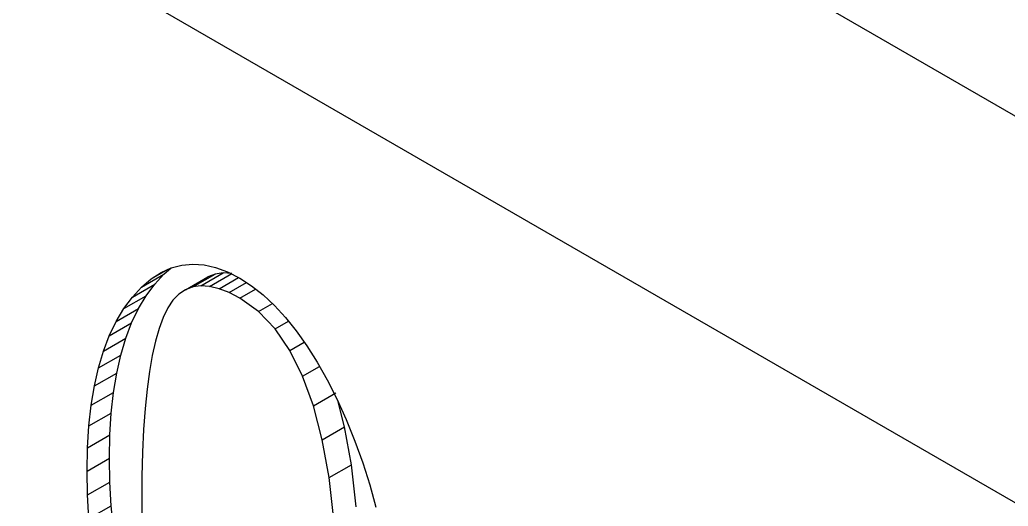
# Model space of a CAD drawing. Header units: millimetres. Extents: x -105 to 105, y -148 to 148.
# Drawn here: x 42.597 to 46.352, y -62.735 to -60.886 of the extents above; entities that cross this region are included whole.
import ezdxf

# ---------------------------------------------------------------- set-up
doc = ezdxf.new("R2010")
doc.units = ezdxf.units.MM
doc.layers.get('0').update_dxf_attribs({"lineweight": 18})

msp = doc.modelspace()

# ---------------------------------------------------------------- linework, layer by layer
at = {"color": 7, "lineweight": 30, "ltscale": 0.234743}
msp.add_line((52.369, -64.7109), (42.6109, -59.0771), dxfattribs=at)
at = {"color": 7, "lineweight": 30, "ltscale": 0.265362}
msp.add_line((52.369, -66.1806), (41.3381, -59.8119), dxfattribs=at)
at = {"color": 7, "lineweight": 30, "ltscale": 0.000865598}
msp.add_line((43.1724, -61.8288), (43.2126, -61.8182), dxfattribs=at)
at = {"color": 7, "lineweight": 30, "ltscale": 0.000867078}
msp.add_line((43.2126, -61.8182), (43.254, -61.8145), dxfattribs=at)
at = {"color": 7, "lineweight": 30, "ltscale": 0.000892821}
msp.add_line((43.254, -61.8145), (43.2968, -61.8177), dxfattribs=at)
at = {"color": 7, "lineweight": 30, "ltscale": 0.000940663}
msp.add_line((43.2968, -61.8177), (43.3408, -61.8277), dxfattribs=at)
at = {"color": 7, "lineweight": 30, "ltscale": 0.002041}
for p, q in [((43.0596, -61.9018), (43.1444, -61.8528)), ((43.2545, -61.9015), (43.3394, -61.8525)), ((43.285, -61.8974), (43.3698, -61.8484)), ((43.318, -61.8996), (43.4029, -61.8506)), ((43.0245, -61.9399), (43.1093, -61.8909)), ((43.2267, -61.912), (43.3115, -61.863)), ((42.9918, -61.9839), (43.0766, -61.9349)), ((42.9625, -62.0328), (43.0474, -61.9838)), ((42.9367, -62.0867), (43.0216, -62.0377)), ((42.9144, -62.1454), (42.9992, -62.0964)), ((42.8954, -62.209), (42.9803, -62.16)), ((42.8799, -62.2776), (42.9648, -62.2286)), ((42.8679, -62.351), (42.9527, -62.3021)), ((43.7121, -62.3533), (43.797, -62.3043)), ((42.8593, -62.4294), (42.9441, -62.3804)), ((43.7457, -62.4818), (43.8305, -62.4328)), ((42.8541, -62.5127), (42.939, -62.4637)), ((42.8524, -62.6009), (42.9373, -62.5519)), ((43.7717, -62.6258), (43.8566, -62.5768)), ((42.8541, -62.6917), (42.939, -62.6427)), ((42.8593, -62.7815), (42.9441, -62.7325))]:
    msp.add_line(p, q, dxfattribs=at)
at = {"color": 7, "lineweight": 30, "ltscale": 0.001396}
msp.add_line((43.0959, -61.8706), (43.1539, -61.8371), dxfattribs=at)
at = {"color": 7, "lineweight": 30, "ltscale": 0.00093357}
msp.add_line((43.0959, -61.8706), (43.1335, -61.8462), dxfattribs=at)
at = {"color": 7, "lineweight": 30, "ltscale": 0.001079}
for p, q in [((43.1093, -61.8909), (43.1444, -61.8528)), ((43.0245, -61.9399), (43.0596, -61.9018))]:
    msp.add_line(p, q, dxfattribs=at)
at = {"color": 7, "lineweight": 30, "ltscale": 0.000888218}
msp.add_line((43.1335, -61.8462), (43.1724, -61.8288), dxfattribs=at)
at = {"color": 7, "lineweight": 30, "ltscale": 0.000767695}
msp.add_line((43.1444, -61.8528), (43.1723, -61.8288), dxfattribs=at)
at = {"color": 7, "lineweight": 30, "ltscale": 0.000620245}
msp.add_line((43.3394, -61.8525), (43.3115, -61.863), dxfattribs=at)
at = {"color": 7, "lineweight": 30, "ltscale": 0.000640267}
msp.add_line((43.3698, -61.8484), (43.3394, -61.8525), dxfattribs=at)
at = {"color": 7, "lineweight": 30, "ltscale": 0.001008}
msp.add_line((43.3408, -61.8277), (43.3861, -61.8446), dxfattribs=at)
at = {"color": 7, "lineweight": 30, "ltscale": 0.000689667}
for p, q in [((43.4029, -61.8506), (43.3698, -61.8484)), ((43.318, -61.8996), (43.285, -61.8974))]:
    msp.add_line(p, q, dxfattribs=at)
at = {"color": 7, "lineweight": 30, "ltscale": 0.00109}
msp.add_line((43.3861, -61.8446), (43.4327, -61.8685), dxfattribs=at)
at = {"color": 7, "lineweight": 30, "ltscale": 0.000997912}
msp.add_line((43.0596, -61.9018), (43.0959, -61.8706), dxfattribs=at)
at = {"color": 7, "lineweight": 30, "ltscale": 0.001142}
for p, q in [((43.0766, -61.9349), (43.1093, -61.8909)), ((42.9918, -61.9839), (43.0245, -61.9399))]:
    msp.add_line(p, q, dxfattribs=at)
at = {"color": 7, "lineweight": 30, "ltscale": 0.000640593}
msp.add_line((43.285, -61.8974), (43.2545, -61.9015), dxfattribs=at)
at = {"color": 7, "lineweight": 30, "ltscale": 0.001767}
msp.add_line((43.3537, -61.908), (43.4271, -61.8656), dxfattribs=at)
at = {"color": 7, "lineweight": 30, "ltscale": 0.001588}
msp.add_line((43.3919, -61.9229), (43.4579, -61.8847), dxfattribs=at)
at = {"color": 7, "lineweight": 30, "ltscale": 0.001116}
msp.add_line((43.4327, -61.8685), (43.4777, -61.8975), dxfattribs=at)
at = {"color": 7, "lineweight": 30, "ltscale": 0.001164}
msp.add_line((43.4777, -61.8975), (43.5216, -61.932), dxfattribs=at)
at = {"color": 7, "lineweight": 30, "ltscale": 0.001187}
for p, q in [((43.0474, -61.9838), (43.0766, -61.9349)), ((42.9625, -62.0328), (42.9918, -61.9839))]:
    msp.add_line(p, q, dxfattribs=at)
at = {"color": 7, "lineweight": 30, "ltscale": 0.000674648}
msp.add_line((43.2014, -61.9288), (43.1787, -61.9519), dxfattribs=at)
at = {"color": 7, "lineweight": 30, "ltscale": 0.000632054}
msp.add_line((43.2267, -61.912), (43.2014, -61.9288), dxfattribs=at)
at = {"color": 7, "lineweight": 30, "ltscale": 0.000619888}
msp.add_line((43.2545, -61.9015), (43.2267, -61.912), dxfattribs=at)
at = {"color": 7, "lineweight": 30, "ltscale": 0.00076315}
msp.add_line((43.3537, -61.908), (43.318, -61.8996), dxfattribs=at)
at = {"color": 7, "lineweight": 30, "ltscale": 0.000853849}
msp.add_line((43.3919, -61.9229), (43.3537, -61.908), dxfattribs=at)
at = {"color": 7, "lineweight": 30, "ltscale": 0.00095733}
msp.add_line((43.4327, -61.944), (43.3919, -61.9229), dxfattribs=at)
at = {"color": 7, "lineweight": 30, "ltscale": 0.001445}
msp.add_line((43.4327, -61.944), (43.4927, -61.9093), dxfattribs=at)
at = {"color": 7, "lineweight": 30, "ltscale": 0.001223}
msp.add_line((43.5216, -61.932), (43.5646, -61.972), dxfattribs=at)
at = {"color": 7, "lineweight": 30, "ltscale": 0.000742767}
msp.add_line((43.1787, -61.9519), (43.1586, -61.9813), dxfattribs=at)
at = {"color": 7, "lineweight": 30, "ltscale": 0.001815}
msp.add_line((43.5035, -61.9948), (43.4327, -61.944), dxfattribs=at)
at = {"color": 7, "lineweight": 30, "ltscale": 0.001272}
msp.add_line((43.5035, -61.9948), (43.5563, -61.9643), dxfattribs=at)
at = {"color": 7, "lineweight": 30, "ltscale": 0.001289}
msp.add_line((43.5646, -61.972), (43.6065, -62.0175), dxfattribs=at)
at = {"color": 7, "lineweight": 30, "ltscale": 0.001243}
msp.add_line((43.0216, -62.0377), (43.0474, -61.9838), dxfattribs=at)
at = {"color": 7, "lineweight": 30, "ltscale": 0.000829479}
msp.add_line((43.1586, -61.9813), (43.1411, -62.0171), dxfattribs=at)
at = {"color": 7, "lineweight": 30, "ltscale": 0.001911}
msp.add_line((43.5668, -62.0611), (43.5035, -61.9948), dxfattribs=at)
at = {"color": 7, "lineweight": 30, "ltscale": 0.001244}
msp.add_line((42.9367, -62.0867), (42.9625, -62.0328), dxfattribs=at)
at = {"color": 7, "lineweight": 30, "ltscale": 0.00131}
msp.add_line((42.9992, -62.0964), (43.0216, -62.0377), dxfattribs=at)
at = {"color": 7, "lineweight": 30, "ltscale": 0.00093312}
msp.add_line((43.1411, -62.0171), (43.1257, -62.0591), dxfattribs=at)
at = {"color": 7, "lineweight": 30, "ltscale": 0.001229}
msp.add_line((43.5668, -62.0611), (43.6179, -62.0316), dxfattribs=at)
at = {"color": 7, "lineweight": 30, "ltscale": 0.001361}
msp.add_line((43.6065, -62.0175), (43.6474, -62.0684), dxfattribs=at)
at = {"color": 7, "lineweight": 30, "ltscale": 0.001048}
msp.add_line((43.1257, -62.0591), (43.1119, -62.1075), dxfattribs=at)
at = {"color": 7, "lineweight": 30, "ltscale": 0.002065}
msp.add_line((43.6227, -62.143), (43.5668, -62.0611), dxfattribs=at)
at = {"color": 7, "lineweight": 30, "ltscale": 0.00144}
msp.add_line((43.6474, -62.0684), (43.6873, -62.1248), dxfattribs=at)
at = {"color": 7, "lineweight": 30, "ltscale": 0.001309}
msp.add_line((42.9144, -62.1454), (42.9367, -62.0867), dxfattribs=at)
at = {"color": 7, "lineweight": 30, "ltscale": 0.001383}
for p, q in [((42.9803, -62.16), (42.9992, -62.0964)), ((42.8954, -62.209), (42.9144, -62.1454))]:
    msp.add_line(p, q, dxfattribs=at)
at = {"color": 7, "lineweight": 30, "ltscale": 0.001166}
msp.add_line((43.1119, -62.1075), (43.0998, -62.1621), dxfattribs=at)
at = {"color": 7, "lineweight": 30, "ltscale": 0.001323}
msp.add_line((43.6227, -62.143), (43.6777, -62.1113), dxfattribs=at)
at = {"color": 7, "lineweight": 30, "ltscale": 0.001464}
for p, q in [((42.9648, -62.2286), (42.9803, -62.16)), ((42.8799, -62.2776), (42.8954, -62.209))]:
    msp.add_line(p, q, dxfattribs=at)
at = {"color": 7, "lineweight": 30, "ltscale": 0.002266}
msp.add_line((43.6711, -62.2404), (43.6227, -62.143), dxfattribs=at)
at = {"color": 7, "lineweight": 30, "ltscale": 0.001523}
msp.add_line((43.6873, -62.1248), (43.7262, -62.1868), dxfattribs=at)
at = {"color": 7, "lineweight": 30, "ltscale": 0.001288}
msp.add_line((43.0998, -62.1621), (43.0892, -62.2231), dxfattribs=at)
at = {"color": 7, "lineweight": 30, "ltscale": 0.001611}
msp.add_line((43.7262, -62.1868), (43.764, -62.2542), dxfattribs=at)
at = {"color": 7, "lineweight": 30, "ltscale": 0.001551}
for p, q in [((42.9527, -62.3021), (42.9648, -62.2286)), ((42.8679, -62.351), (42.8799, -62.2776))]:
    msp.add_line(p, q, dxfattribs=at)
at = {"color": 7, "lineweight": 30, "ltscale": 0.001413}
msp.add_line((43.0892, -62.2231), (43.0803, -62.2903), dxfattribs=at)
at = {"color": 7, "lineweight": 30, "ltscale": 0.001546}
msp.add_line((43.6711, -62.2404), (43.7354, -62.2033), dxfattribs=at)
at = {"color": 7, "lineweight": 30, "ltscale": 0.002503}
msp.add_line((43.7121, -62.3533), (43.6711, -62.2404), dxfattribs=at)
at = {"color": 7, "lineweight": 30, "ltscale": 0.001701}
msp.add_line((43.764, -62.2542), (43.8008, -62.3271), dxfattribs=at)
at = {"color": 7, "lineweight": 30, "ltscale": 0.001643}
for p, q in [((42.9441, -62.3804), (42.9527, -62.3021)), ((42.8593, -62.4294), (42.8679, -62.351))]:
    msp.add_line(p, q, dxfattribs=at)
at = {"color": 7, "lineweight": 30, "ltscale": 0.001539}
msp.add_line((43.0803, -62.2903), (43.073, -62.3638), dxfattribs=at)
at = {"color": 7, "lineweight": 30, "ltscale": 0.001795}
msp.add_line((43.8008, -62.3271), (43.8366, -62.4055), dxfattribs=at)
at = {"color": 7, "lineweight": 30, "ltscale": 0.002042}
msp.add_line((43.8305, -62.4328), (43.8058, -62.338), dxfattribs=at)
at = {"color": 7, "lineweight": 30, "ltscale": 0.001739}
for p, q in [((42.939, -62.4637), (42.9441, -62.3804)), ((42.8541, -62.5127), (42.8593, -62.4294))]:
    msp.add_line(p, q, dxfattribs=at)
at = {"color": 7, "lineweight": 30, "ltscale": 0.001667}
msp.add_line((43.073, -62.3638), (43.0673, -62.4436), dxfattribs=at)
at = {"color": 7, "lineweight": 30, "ltscale": 0.002766}
msp.add_line((43.7457, -62.4818), (43.7121, -62.3533), dxfattribs=at)
at = {"color": 7, "lineweight": 30, "ltscale": 0.001839}
msp.add_line((43.8366, -62.4055), (43.8701, -62.4871), dxfattribs=at)
at = {"color": 7, "lineweight": 30, "ltscale": 0.001796}
msp.add_line((43.0673, -62.4436), (43.0633, -62.5297), dxfattribs=at)
at = {"color": 7, "lineweight": 30, "ltscale": 0.003049}
for p, q in [((43.8566, -62.5768), (43.8305, -62.4328)), ((43.7717, -62.6258), (43.7457, -62.4818))]:
    msp.add_line(p, q, dxfattribs=at)
at = {"color": 7, "lineweight": 30, "ltscale": 0.001838}
for p, q in [((42.9373, -62.5519), (42.939, -62.4637)), ((42.8524, -62.6009), (42.8541, -62.5127))]:
    msp.add_line(p, q, dxfattribs=at)
at = {"color": 7, "lineweight": 30, "ltscale": 0.001834}
msp.add_line((43.8701, -62.4871), (43.9001, -62.5699), dxfattribs=at)
at = {"color": 7, "lineweight": 30, "ltscale": 0.001925}
msp.add_line((43.0633, -62.5297), (43.0609, -62.6221), dxfattribs=at)
at = {"color": 7, "lineweight": 30, "ltscale": 0.001892}
for p, q in [((42.939, -62.6427), (42.9373, -62.5519)), ((42.8541, -62.6917), (42.8524, -62.6009))]:
    msp.add_line(p, q, dxfattribs=at)
at = {"color": 7, "lineweight": 30, "ltscale": 0.001831}
msp.add_line((43.9001, -62.5699), (43.9265, -62.6537), dxfattribs=at)
at = {"color": 7, "lineweight": 30, "ltscale": 0.003346}
for p, q in [((43.8752, -62.7364), (43.8566, -62.5768)), ((43.7904, -62.7853), (43.7717, -62.6258))]:
    msp.add_line(p, q, dxfattribs=at)
at = {"color": 7, "lineweight": 30, "ltscale": 0.001874}
for p, q in [((42.9441, -62.7325), (42.939, -62.6427)), ((42.8593, -62.7815), (42.8541, -62.6917))]:
    msp.add_line(p, q, dxfattribs=at)
at = {"color": 7, "lineweight": 30, "ltscale": 0.002056}
msp.add_line((43.0609, -62.6221), (43.06, -62.7208), dxfattribs=at)
at = {"color": 7, "lineweight": 30, "ltscale": 0.001833}
msp.add_line((43.9265, -62.6537), (43.9494, -62.7387), dxfattribs=at)
at = {"color": 7, "lineweight": 30, "ltscale": 0.002076}
msp.add_line((43.06, -62.7208), (43.0609, -62.8204), dxfattribs=at)
at = {"color": 7, "lineweight": 30, "ltscale": 0.001859}
msp.add_line((42.9527, -62.8213), (42.9441, -62.7325), dxfattribs=at)

doc.saveas('drawing.dxf')
